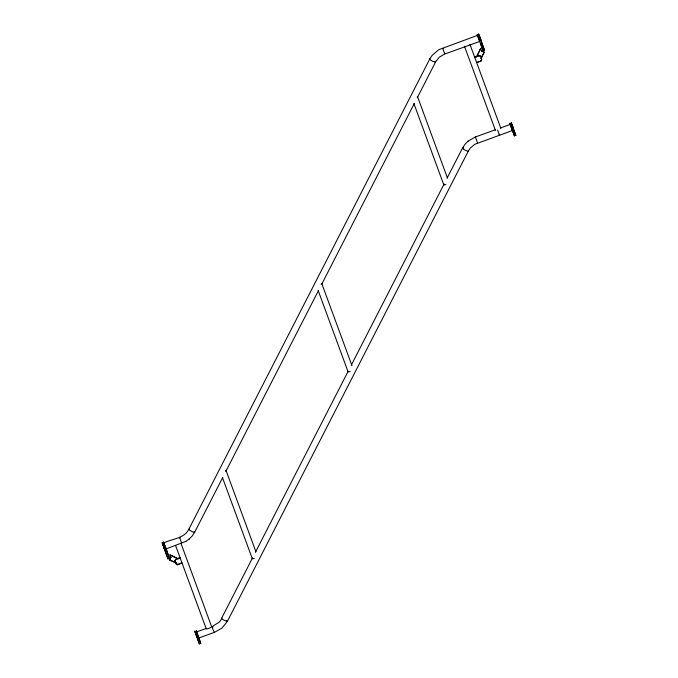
<?xml version="1.0" encoding="UTF-8"?>
<svg xmlns="http://www.w3.org/2000/svg" width="678" height="678" viewBox="0 0 678 678"><rect width="100%" height="100%" fill="white"/><g stroke="black" fill="none" stroke-linecap="round" stroke-linejoin="round"><path stroke-width="1.02" d="M169.644 560.121L170.822 557.333L169.644 560.121L177.034 563.401M175.051 560.799L175.56 559.299L180.085 557.672L175.636 559.604L175.051 560.799L176.331 564.274L177.551 564.816L182.001 562.876L178.382 564.181M476.693 56.528L480.668 48.426L481.643 51.138L484.236 52.291L481.151 58.596M476.761 56.782L480.668 48.426M481.083 58.333L484.168 52.037L481.643 51.138M481.075 60.63L481.66 59.435L481.16 60.935L476.634 62.562L481.16 60.935M429.699 59.105L188.798 529.323C184.204 538.527 172.907 538.552 163.864 542.858M194.739 532.086L222.74 477.431M226.121 470.837L318.329 290.854M321.711 284.251L414.402 103.327M417.301 97.674L435.649 61.867L439.361 57.096L444.819 54.003L479.643 41.468L477.49 35.375L438.725 49.714L432.276 55.172L430.072 58.52M252.453 558.062L221.553 618.37C219.63 625.98 207.993 623.218 214.528 632.337L221.994 628.057L227.13 621.718M255.352 552.409L348.043 371.485M351.424 364.891L444.115 183.967M447.014 178.306L462.464 148.151M221.842 618.116L222.07 618.997L224.765 620.641L227.503 621.133L468.405 150.914L470.244 148.109L474.71 144.329L512.407 130.515L509.805 123.125L510.068 123.743M189.052 529.111L189.306 529.95L192.001 531.594A3.331 0.695 27.1 0 0 194.459 532.34A3.331 0.695 27.1 0 0 194.222 531.459M194.366 532.671L192.171 536.018L189.052 539.129M462.837 147.567L465.032 144.219L468.151 141.109M467.973 141.227L475.439 136.948L495.33 129.795M477.583 143.05L475.405 136.99M163.839 542.9L166.017 548.951L165.779 548.07M206.476 628.37L196.628 631.904L198.807 637.964M214.528 632.337L198.781 637.998M468.405 150.914L468.125 151.169A3.331 0.695 27.1 0 1 463.498 149.185A3.331 0.695 27.1 0 1 463.752 148.075M227.223 621.387L226.986 620.506L227.503 621.133M166.017 548.951L185.823 541.408M185.713 541.476L189.23 539.01M479.16 55.418L474.719 57.35L479.244 55.723L480.465 56.266L479.244 55.723M500.305 128.006L510.254 124.421M169.915 554.884L178.297 558.816L169.915 554.884L170.89 557.596M169.576 559.867L176.043 562.732M174.975 560.494L176.246 563.969L177.551 564.816M435.132 61.24L435.361 62.122A3.331 0.695 27.1 0 1 431.386 60.562A3.331 0.695 27.1 0 1 429.979 58.85M442.997 48.68C441.844 46.096 445.438 56.062 444.59 53.113M179.933 537.968C178.789 535.391 182.382 545.349 181.535 542.4M212.383 626.243L212.697 627.014M477.431 35.044L477.168 34.425L483.202 51.138L480.414 43.163M163.805 542.527L163.542 541.908L169.576 558.63L165.966 548.409M196.442 631.226L196.179 630.608L200.832 643.575L198.815 637.693M163.034 545.129L162.813 544.544L163.169 545.646M164.135 548.256L164.39 548.875L164 547.748M195.671 633.828L195.417 633.218L195.806 634.345M480.388 55.96L481.744 59.74M469.947 44.35L500.881 128.405M464.498 46.307L495.432 130.371M417.546 96.7L447.378 177.797M413.919 103.607L443.751 184.704A2.127 0.585 -20.2 0 0 444.624 184.874A4.399 1.203 -20.2 0 0 445.895 184.543M351.992 365.679L321.787 283.599A2.127 0.585 -20.2 0 1 321.152 284.311M318.16 290.506L348 371.603M255.877 551.595L226.037 470.498A2.127 0.585 -20.2 0 1 225.401 471.21M222.409 477.405L252.241 558.503M181.077 543.646L211.638 626.718M175.627 545.612L206.188 628.684M196.942 637.057L194.722 631.133L199.383 644.1L199.154 643.253M198.84 642.337L197.264 637.939M512.339 125.811C510.949 121.743 514.644 132.235 513.254 128.167M479.702 37.112C478.329 33.103 481.897 43.223 480.533 39.214M196.73 636.701L197.001 637.481M497.584 129.956L499.5 135.159L499.262 134.278M510.17 124.523L514.458 136.092L512.534 130.507M417.284 96.53A2.127 0.585 -20.2 0 1 417.411 97.013M350.145 371.442A4.399 1.203 -20.2 0 1 348.865 371.773A2.127 0.585 -20.2 0 1 348.136 371.281M254.394 558.341A4.399 1.203 -20.2 0 1 253.114 558.672A2.127 0.585 -20.2 0 1 252.377 558.18M211.375 626.548A2.127 0.585 -20.2 0 1 211.002 627.43A4.399 1.203 -20.2 0 1 207.061 628.853A2.127 0.585 -20.2 0 1 206.324 628.362M482.414 44.663L478.617 33.9L484.651 50.613L482.414 44.663M514.433 131.702L511.254 122.599L515.907 135.566L514.433 131.702M165.881 553.197L162.093 542.434L168.119 559.147L165.881 553.197"/></g></svg>
